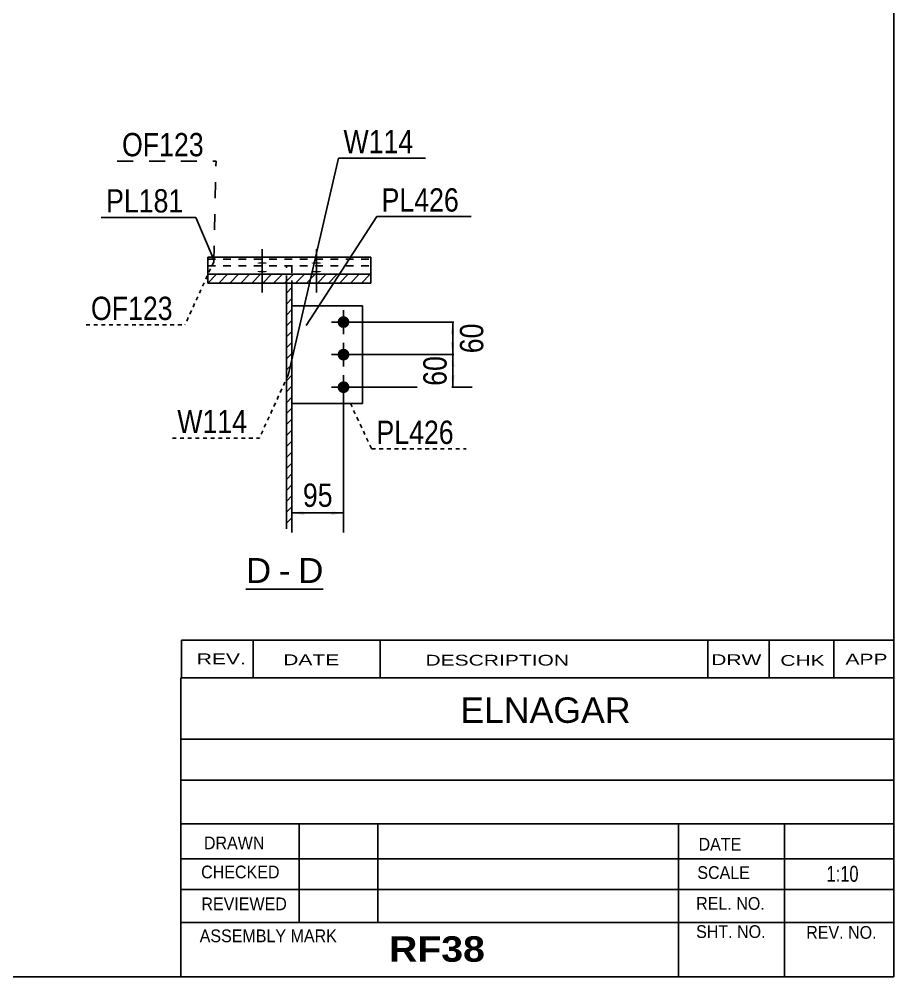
# Model space of a CAD drawing. Header units: millimetres. Extents: x -25 to 378, y -183 to 94.
# Drawn here: x 270.5 to 378, y -182.5 to -64.8 of the extents above; entities that cross this region are included whole.
import ezdxf

# ---------------------------------------------------------------- set-up
doc = ezdxf.new("R2010")
doc.units = ezdxf.units.MM
for name, pattern in [('DXK_LINE_DOT1', [1.8814, 0.9407, -0.9407]), ('DXK_LINE_DOT2', [3.9198, 1.9599, -1.9599]), ('DXK_LINE_DOT4', [0.9408, 0.4704, -0.4704])]:
    doc.linetypes.add(name, pattern=pattern)
doc.styles.add('Arial', font='ARIAL.TTF', dxfattribs={"height": 0.2})
doc.styles.add('Arial Bold', font='ARIALBD.TTF', dxfattribs={"height": 0.2})
doc.styles.add('Arial Narrow', font='ARIALN.TTF', dxfattribs={"height": 0.2})

# ---------------------------------------------------------------- blocks, each defined once
blk = doc.blocks.new('Unknown-628699693-1211')
at = {"color": 5, "linetype": 'Continuous'}
for p, q in [((377.97, -182.54), (377.97, 94.46)), ((-22.03, -182.54), (377.97, -182.54))]:
    blk.add_line(p, q, dxfattribs=at)
blk = doc.blocks.new('Unknown-628699693-13 - 2686')
at = {"color": 7, "linetype": 'Continuous'}
blk.add_line((298.38, -134.87), (307.88, -134.87), dxfattribs=at)
at = {"color": 0, "linetype": 'Continuous'}
for points in [[(301.46, -134.12), (301.46, -130.92), (298.38, -130.92), (298.38, -134.12)], [(303.84, -134.12), (303.84, -130.92), (302.42, -130.92), (302.42, -134.12)], [(307.88, -134.12), (307.88, -130.92), (304.8, -130.92), (304.8, -134.12)]]:
    blk.add_wipeout(points, dxfattribs=at)
at = {"color": 96, "linetype": 'Continuous', "style": 'Arial'}
for s, p in [('D', (298.38, -134.12)), ('D', (304.8, -134.12)), ('-', (302.42, -134.12))]:
    blk.add_text(s, height=3.06, dxfattribs=at).set_placement(p)
blk = doc.blocks.new('Part-628699693-2704 - 2686')
at = {"color": 2, "linetype": 'Continuous'}
for p, q in [((304.03, -100.06), (312.7, -100.06)), ((312.7, -100.06), (312.7, -112.06)), ((312.7, -112.06), (304.03, -112.06))]:
    blk.add_line(p, q, dxfattribs=at)
at = {"color": 7, "linetype": 'DXK_LINE_DOT1'}
blk.add_line((304.03, -112.06), (304.03, -100.06), dxfattribs=at)
blk = doc.blocks.new('Bolt-628699693-2690 - 2686')
at = {"linetype": 'Continuous'}
for points in [[(310.36, -102.79, -1), (310.36, -101.33, -1)], [(310.36, -106.79, -1), (310.36, -105.33, -1)], [(310.36, -110.79, -1), (310.36, -109.33, -1)]]:
    blk.add_hatch(color=3, dxfattribs=at).paths.add_polyline_path(points)
at = {"color": 3, "linetype": 'Continuous'}
for p, q in [((310.36, -103.53), (310.36, -100.59)), ((311.83, -102.06), (308.9, -102.06)), ((310.36, -107.53), (310.36, -104.59)), ((311.83, -106.06), (308.9, -106.06)), ((310.36, -111.53), (310.36, -108.59)), ((311.83, -110.06), (308.9, -110.06))]:
    blk.add_line(p, q, dxfattribs=at)
blk = doc.blocks.new('Part-628699693-2711 - 2686')
at = {"linetype": 'Continuous'}
h = blk.add_hatch(dxfattribs=at)
h.set_pattern_fill('', scale=0.3, style=0, pattern_type=0)
h.set_pattern_definition([(45, (304.0296, -127.4633), (-0.67352, 0.67352), [])])
h.paths.add_polyline_path([(303.36, -127.46), (304.03, -127.46), (304.03, -97.27), (303.36, -97.27)])
at = {"color": 7, "linetype": 'DXK_LINE_DOT1'}
for p, q in [((303.36, -97.27), (303.36, -95.05)), ((304.03, -95.05), (304.03, -97.27))]:
    blk.add_line(p, q, dxfattribs=at)
at = {"color": 2, "linetype": 'Continuous'}
for p, q in [((304.03, -97.27), (303.36, -97.27)), ((303.36, -97.27), (303.36, -127.46)), ((304.03, -127.46), (304.03, -97.27))]:
    blk.add_line(p, q, dxfattribs=at)
blk = doc.blocks.new('Bolt-628699693-2695 - 2686')
at = {"linetype": 'Continuous'}
for points in [[(300.36, -94.9), (300.24, -94.9), (300.12, -94.89), (300.01, -94.88), (299.92, -94.87), (299.84, -94.85), (299.79, -94.84), (299.77, -94.82), (299.77, -94.8), (299.79, -94.78), (299.84, -94.76), (299.92, -94.74), (300.01, -94.73), (300.12, -94.72), (300.24, -94.71), (300.36, -94.71), (300.49, -94.71), (300.61, -94.72), (300.72, -94.73), (300.81, -94.74), (300.88, -94.76), (300.93, -94.78), (300.96, -94.8), (300.96, -94.82), (300.93, -94.84), (300.88, -94.85), (300.81, -94.87), (300.72, -94.88), (300.61, -94.89), (300.49, -94.9)], [(307.03, -94.9), (306.9, -94.9), (306.79, -94.89), (306.68, -94.88), (306.58, -94.87), (306.51, -94.85), (306.46, -94.84), (306.43, -94.82), (306.43, -94.8), (306.46, -94.78), (306.51, -94.76), (306.58, -94.74), (306.68, -94.73), (306.79, -94.72), (306.9, -94.71), (307.03, -94.71), (307.15, -94.71), (307.27, -94.72), (307.38, -94.73), (307.48, -94.74), (307.55, -94.76), (307.6, -94.78), (307.63, -94.8), (307.63, -94.82), (307.6, -94.84), (307.55, -94.85), (307.48, -94.87), (307.38, -94.88), (307.27, -94.89), (307.15, -94.9)], [(300.36, -95.95), (300.24, -95.95), (300.12, -95.94), (300.01, -95.93), (299.92, -95.92), (299.84, -95.9), (299.79, -95.88), (299.77, -95.86), (299.77, -95.84), (299.79, -95.82), (299.84, -95.81), (299.92, -95.79), (300.01, -95.78), (300.12, -95.77), (300.24, -95.76), (300.36, -95.76), (300.49, -95.76), (300.61, -95.77), (300.72, -95.78), (300.81, -95.79), (300.88, -95.81), (300.93, -95.82), (300.96, -95.84), (300.96, -95.86), (300.93, -95.88), (300.88, -95.9), (300.81, -95.92), (300.72, -95.93), (300.61, -95.94), (300.49, -95.95)], [(307.03, -95.95), (306.9, -95.95), (306.79, -95.94), (306.68, -95.93), (306.58, -95.92), (306.51, -95.9), (306.46, -95.88), (306.43, -95.86), (306.43, -95.84), (306.46, -95.82), (306.51, -95.81), (306.58, -95.79), (306.68, -95.78), (306.79, -95.77), (306.9, -95.76), (307.03, -95.76), (307.15, -95.76), (307.27, -95.77), (307.38, -95.78), (307.48, -95.79), (307.55, -95.81), (307.6, -95.82), (307.63, -95.84), (307.63, -95.86), (307.6, -95.88), (307.55, -95.9), (307.48, -95.92), (307.38, -95.93), (307.27, -95.94), (307.15, -95.95)]]:
    blk.add_hatch(color=3, dxfattribs=at).paths.add_polyline_path(points)
at = {"color": 3, "linetype": 'Continuous'}
for p, q in [((300.36, -93.09), (300.36, -97.37)), ((300.36, -94.14), (300.36, -98.42)), ((307.03, -93.09), (307.03, -97.37)), ((307.03, -94.14), (307.03, -98.42))]:
    blk.add_line(p, q, dxfattribs=at)
blk = doc.blocks.new('Part-628699693-2719 - 2686')
at = {"linetype": 'Continuous'}
h = blk.add_hatch(dxfattribs=at)
h.set_pattern_fill('', scale=0.3, style=0, pattern_type=0)
h.set_pattern_definition([(45, (293.6963, -97.267), (-0.67352, 0.67352), [])])
h.paths.add_polyline_path([(293.7, -96.19), (293.7, -97.27), (313.7, -97.27), (313.7, -96.19)])
at = {"color": 2, "linetype": 'Continuous'}
for p, q in [((293.7, -94.07), (293.7, -96.19)), ((313.7, -94.07), (293.7, -94.07)), ((313.7, -96.19), (313.7, -94.07)), ((293.7, -96.19), (293.7, -97.27)), ((293.7, -96.19), (313.7, -96.19)), ((313.7, -97.27), (313.7, -96.19)), ((293.7, -97.27), (313.7, -97.27))]:
    blk.add_line(p, q, dxfattribs=at)
at = {"color": 7, "linetype": 'DXK_LINE_DOT1'}
for p, q in [((293.7, -95.13), (313.7, -95.13)), ((293.7, -96.19), (293.7, -97.27)), ((313.7, -96.19), (313.7, -97.27))]:
    blk.add_line(p, q, dxfattribs=at)
blk = doc.blocks.new('Part-628699693-2726 - 2686')
at = {"color": 7, "linetype": 'DXK_LINE_DOT1'}
for p, q in [((293.7, -94.24), (293.7, -95.13)), ((293.7, -94.34), (313.7, -94.34)), ((313.7, -94.24), (313.7, -95.13))]:
    blk.add_line(p, q, dxfattribs=at)
blk = doc.blocks.new('StraightDimension-628699693-2739 - 2686')
at = {"linetype": 'Continuous'}
for points in [[(305.53, -125.77), (304.03, -125.52), (305.53, -125.27)], [(308.86, -125.27), (310.36, -125.52), (308.86, -125.77)]]:
    blk.add_hatch(color=7, dxfattribs=at).paths.add_polyline_path(points)
at = {"color": 7, "linetype": 'Continuous'}
for p, q in [((310.36, -111.06), (310.36, -127.92)), ((304.03, -113.06), (304.03, -127.92)), ((304.03, -125.52), (310.36, -125.52))]:
    blk.add_line(p, q, dxfattribs=at)
at = {"color": 0}
blk.add_wipeout([(309.62, -125.37), (309.62, -121.17), (304.77, -121.17), (304.77, -125.37)], dxfattribs=at)
at = {"color": 3, "style": 'Arial Narrow'}
blk.add_text('95', height=2.863, dxfattribs=at).set_placement((305.37, -124.77))
blk = doc.blocks.new('StraightDimension-628699693-4122 - 2686')
at = {"linetype": 'Continuous'}
for points in [[(323.53, -107.56), (323.78, -106.06), (324.03, -107.56)], [(324.03, -108.56), (323.78, -110.06), (323.53, -108.56)]]:
    blk.add_hatch(color=7, dxfattribs=at).paths.add_polyline_path(points)
at = {"color": 7, "linetype": 'Continuous'}
for p, q in [((311.36, -106.06), (326.18, -106.06)), ((323.78, -110.06), (323.78, -106.06)), ((311.36, -110.06), (326.18, -110.06))]:
    blk.add_line(p, q, dxfattribs=at)
at = {"color": 0}
blk.add_wipeout([(323.63, -105.63), (319.43, -105.63), (319.43, -110.49), (323.63, -110.49)], dxfattribs=at)
at = {"color": 3, "style": 'Arial Narrow'}
blk.add_text('60', height=2.863, rotation=90.0002, dxfattribs=at).set_placement((323.03, -109.89))
blk = doc.blocks.new('StraightDimension-628699693-4124 - 2686')
at = {"linetype": 'Continuous'}
for points in [[(323.53, -103.56), (323.78, -102.06), (324.03, -103.56)], [(324.03, -104.56), (323.78, -106.06), (323.53, -104.56)]]:
    blk.add_hatch(color=7, dxfattribs=at).paths.add_polyline_path(points)
at = {"color": 7, "linetype": 'Continuous'}
for p, q in [((311.36, -102.06), (326.03, -102.06)), ((323.78, -106.06), (323.78, -102.06)), ((311.36, -106.06), (326.03, -106.06))]:
    blk.add_line(p, q, dxfattribs=at)
at = {"color": 0}
blk.add_wipeout([(328.13, -101.63), (323.93, -101.63), (323.93, -106.49), (328.13, -106.49)], dxfattribs=at)
at = {"color": 3, "style": 'Arial Narrow'}
blk.add_text('60', height=2.863, rotation=90.0002, dxfattribs=at).set_placement((327.53, -105.89))
blk = doc.blocks.new('CBS_NAME_BLOG-628699693-5248')
at = {"color": 7, "linetype": 'Continuous'}
for p, q in [((290.38, -145.79), (377.9, -145.79)), ((290.38, -182.49), (290.38, -145.79)), ((290.38, -153.32), (377.9, -153.32)), ((290.46, -158.38), (377.97, -158.38)), ((290.38, -163.75), (377.9, -163.75)), ((304.91, -175.85), (304.91, -163.76)), ((314.59, -175.83), (314.59, -163.76)), ((351.51, -182.49), (351.51, -163.76)), ((364.56, -182.49), (364.56, -163.75)), ((290.39, -168.05), (377.97, -168.03)), ((290.38, -171.79), (377.9, -171.79)), ((290.38, -175.84), (377.9, -175.84)), ((290.38, -182.54), (377.97, -182.54))]:
    blk.add_line(p, q, dxfattribs=at)
at = {"color": 3, "linetype": 'Continuous', "style": 'Arial'}
blk.add_text('ELNAGAR', height=3.133, dxfattribs=at).set_placement((324.71, -151.32))
at = {"color": 3, "linetype": 'Continuous'}
for s, height, style, width, p in [('DRAWN', 1.566, 'Arial', 0.9, (293.21, -166.86)), ('DATE', 1.566, 'Arial', 0.9, (353.98, -167.02)), ('CHECKED', 1.566, 'Arial', 0.9, (292.87, -170.43)), ('SCALE', 1.566, 'Arial', 0.9, (353.83, -170.5)), ('1:10', 1.957, 'Arial Narrow', 0.9, (369.71, -170.85)), ('REVIEWED', 1.566, 'Arial', 0.9, (292.9, -174.35)), ('REL. NO.', 1.566, 'Arial', 0.9, (353.69, -174.3)), ('SHT. NO.', 1.566, 'Arial', 0.9, (353.68, -177.76)), ('REV. NO.', 1.566, 'Arial', 0.9, (367.21, -177.86)), ('ASSEMBLY MARK', 1.5663, 'Arial', 0.9, (292.69, -178.28)), ('RF38', 3.131, 'Arial Bold', 1.1, (315.96, -180.68))]:
    blk.add_text(s, height=height, dxfattribs=dict(at, style=style, width=width)).set_placement(p)
blk = doc.blocks.new('CBS_REVISION-628699693-5249')
at = {"color": 7, "linetype": 'Continuous'}
for p, q in [((290.47, -141.15), (290.47, -145.79)), ((290.47, -141.16), (377.97, -141.16)), ((299.26, -141.16), (299.26, -145.79)), ((314.86, -141.16), (314.86, -145.72)), ((355.11, -141.16), (355.11, -145.78)), ((362.66, -141.16), (362.66, -145.79)), ((370.6, -141.16), (370.6, -145.79)), ((290.47, -145.79), (377.96, -145.79))]:
    blk.add_line(p, q, dxfattribs=at)
at = {"color": 7, "style": 'Arial Narrow', "width": 1.7}
for s, height, p in [('REV.', 1.326, (292.33, -144.11)), ('DATE', 1.326, (302.95, -144.23)), ('DESCRIPTION', 1.3257, (320.43, -144.28)), ('DRW', 1.326, (355.54, -144.22)), ('CHK', 1.326, (364.03, -144.31)), ('APP', 1.326, (372.03, -144.15))]:
    blk.add_text(s, height=height, dxfattribs=at).set_placement(p)
blk = doc.blocks.new('Mark-628699693-2707 - 2686')
at = {"color": 7, "linetype": 'DXK_LINE_DOT4'}
for p in [(303.56, -108.57), (289.34, -116.31)]:
    blk.add_line(p, (300.03, -116.31), dxfattribs=at)
at = {"color": 0}
blk.add_wipeout([(298.53, -115.71), (298.53, -112.71), (289.94, -112.71), (289.94, -115.71)], dxfattribs=at)
blk.add_wipeout([(298.53, -115.71), (298.53, -112.71), (289.94, -112.71), (289.94, -115.71)], dxfattribs=at)
at = {"color": 3, "style": 'Arial Narrow'}
blk.add_text('W114', height=2.863, dxfattribs=at).set_placement((289.94, -115.71))
blk = doc.blocks.new('Mark-628699693-4871 - 2686')
at = {"color": 7, "linetype": 'DXK_LINE_DOT2'}
for p in [(282.55, -82.28), (294.43, -94.66)]:
    blk.add_line(p, (294.7, -82.28), dxfattribs=at)
at = {"color": 0}
blk.add_wipeout([(293.2, -81.68), (293.2, -78.68), (283.15, -78.68), (283.15, -81.68)], dxfattribs=at)
blk.add_wipeout([(293.2, -81.68), (293.2, -78.68), (283.15, -78.68), (283.15, -81.68)], dxfattribs=at)
at = {"color": 3, "style": 'Arial Narrow'}
blk.add_text('OF123', height=2.863, dxfattribs=at).set_placement((283.15, -81.68))
blk = doc.blocks.new('Mark-628699693-2700 - 2686')
at = {"color": 7, "linetype": 'DXK_LINE_DOT4'}
for p, q in [((311.21, -112.06), (313.81, -117.64)), ((313.81, -117.64), (325.42, -117.64))]:
    blk.add_line(p, q, dxfattribs=at)
at = {"color": 0}
blk.add_wipeout([(323.92, -117.04), (323.92, -114.04), (314.41, -114.04), (314.41, -117.04)], dxfattribs=at)
blk.add_wipeout([(323.92, -117.04), (323.92, -114.04), (314.41, -114.04), (314.41, -117.04)], dxfattribs=at)
at = {"color": 3, "style": 'Arial Narrow'}
blk.add_text('PL426', height=2.863, dxfattribs=at).set_placement((314.41, -117.04))
blk = doc.blocks.new('Mark-628699693-2722 - 2686')
at = {"color": 7, "linetype": 'DXK_LINE_DOT4'}
for p in [(294.41, -94.66), (278.73, -102.4)]:
    blk.add_line(p, (290.88, -102.4), dxfattribs=at)
at = {"color": 0}
blk.add_wipeout([(289.38, -101.8), (289.38, -98.8), (279.33, -98.8), (279.33, -101.8)], dxfattribs=at)
blk.add_wipeout([(289.38, -101.8), (289.38, -98.8), (279.33, -98.8), (279.33, -101.8)], dxfattribs=at)
at = {"color": 3, "style": 'Arial Narrow'}
blk.add_text('OF123', height=2.863, dxfattribs=at).set_placement((279.33, -101.8))
blk = doc.blocks.new('Mark-628699693-4829 - 2686')
at = {"color": 7, "linetype": 'Continuous'}
for p in [(280.59, -89.19), (294.34, -94.21)]:
    blk.add_line(p, (292.2, -89.19), dxfattribs=at)
at = {"color": 0}
blk.add_wipeout([(290.7, -88.59), (290.7, -85.59), (281.19, -85.59), (281.19, -88.59)], dxfattribs=at)
blk.add_wipeout([(290.7, -88.59), (290.7, -85.59), (281.19, -85.59), (281.19, -88.59)], dxfattribs=at)
at = {"color": 3, "style": 'Arial Narrow'}
blk.add_text('PL181', height=2.863, dxfattribs=at).set_placement((281.19, -88.59))
blk = doc.blocks.new('Mark-628699693-4880 - 2686')
at = {"color": 7, "linetype": 'Continuous'}
for p, q in [((303.56, -108.61), (309.76, -81.91)), ((309.76, -81.91), (320.45, -81.91))]:
    blk.add_line(p, q, dxfattribs=at)
at = {"color": 0}
blk.add_wipeout([(318.95, -81.31), (318.95, -78.31), (310.36, -78.31), (310.36, -81.31)], dxfattribs=at)
blk.add_wipeout([(318.95, -81.31), (318.95, -78.31), (310.36, -78.31), (310.36, -81.31)], dxfattribs=at)
at = {"color": 3, "style": 'Arial Narrow'}
blk.add_text('W114', height=2.863, dxfattribs=at).set_placement((310.36, -81.31))
blk = doc.blocks.new('Mark-628699693-4889 - 2686')
at = {"color": 7, "linetype": 'Continuous'}
for p, q in [((305.78, -102.48), (314.44, -89.08)), ((314.44, -89.08), (326.05, -89.08))]:
    blk.add_line(p, q, dxfattribs=at)
at = {"color": 0}
blk.add_wipeout([(324.55, -88.48), (324.55, -85.48), (315.04, -85.48), (315.04, -88.48)], dxfattribs=at)
blk.add_wipeout([(324.55, -88.48), (324.55, -85.48), (315.04, -85.48), (315.04, -88.48)], dxfattribs=at)
at = {"color": 3, "style": 'Arial Narrow'}
blk.add_text('PL426', height=2.863, dxfattribs=at).set_placement((315.04, -88.48))

msp = doc.modelspace()

# ---------------------------------------------------------------- block references
for name in ['Unknown-628699693-1211', 'Part-628699693-2719 - 2686', 'Bolt-628699693-2695 - 2686', 'Part-628699693-2726 - 2686', 'Part-628699693-2711 - 2686', 'Part-628699693-2704 - 2686', 'Bolt-628699693-2690 - 2686', 'CBS_REVISION-628699693-5249', 'CBS_NAME_BLOG-628699693-5248']:
    msp.add_blockref(name, (0, 0))

# ---------------------------------------------------------------- next in the draw order: block references
for name in ['Mark-628699693-4871 - 2686', 'StraightDimension-628699693-4122 - 2686', 'StraightDimension-628699693-2739 - 2686', 'Mark-628699693-2700 - 2686', 'Unknown-628699693-13 - 2686']:
    msp.add_blockref(name, (0, 0))

# ---------------------------------------------------------------- next in the draw order: block references
for name in ['Mark-628699693-2722 - 2686', 'StraightDimension-628699693-4124 - 2686', 'Mark-628699693-2707 - 2686']:
    msp.add_blockref(name, (0, 0))

# ---------------------------------------------------------------- next in the draw order: block references
for name in ['Mark-628699693-4880 - 2686', 'Mark-628699693-4829 - 2686']:
    msp.add_blockref(name, (0, 0))

# ---------------------------------------------------------------- next in the draw order: block references
msp.add_blockref('Mark-628699693-4889 - 2686', (0, 0))

doc.saveas('drawing.dxf')
